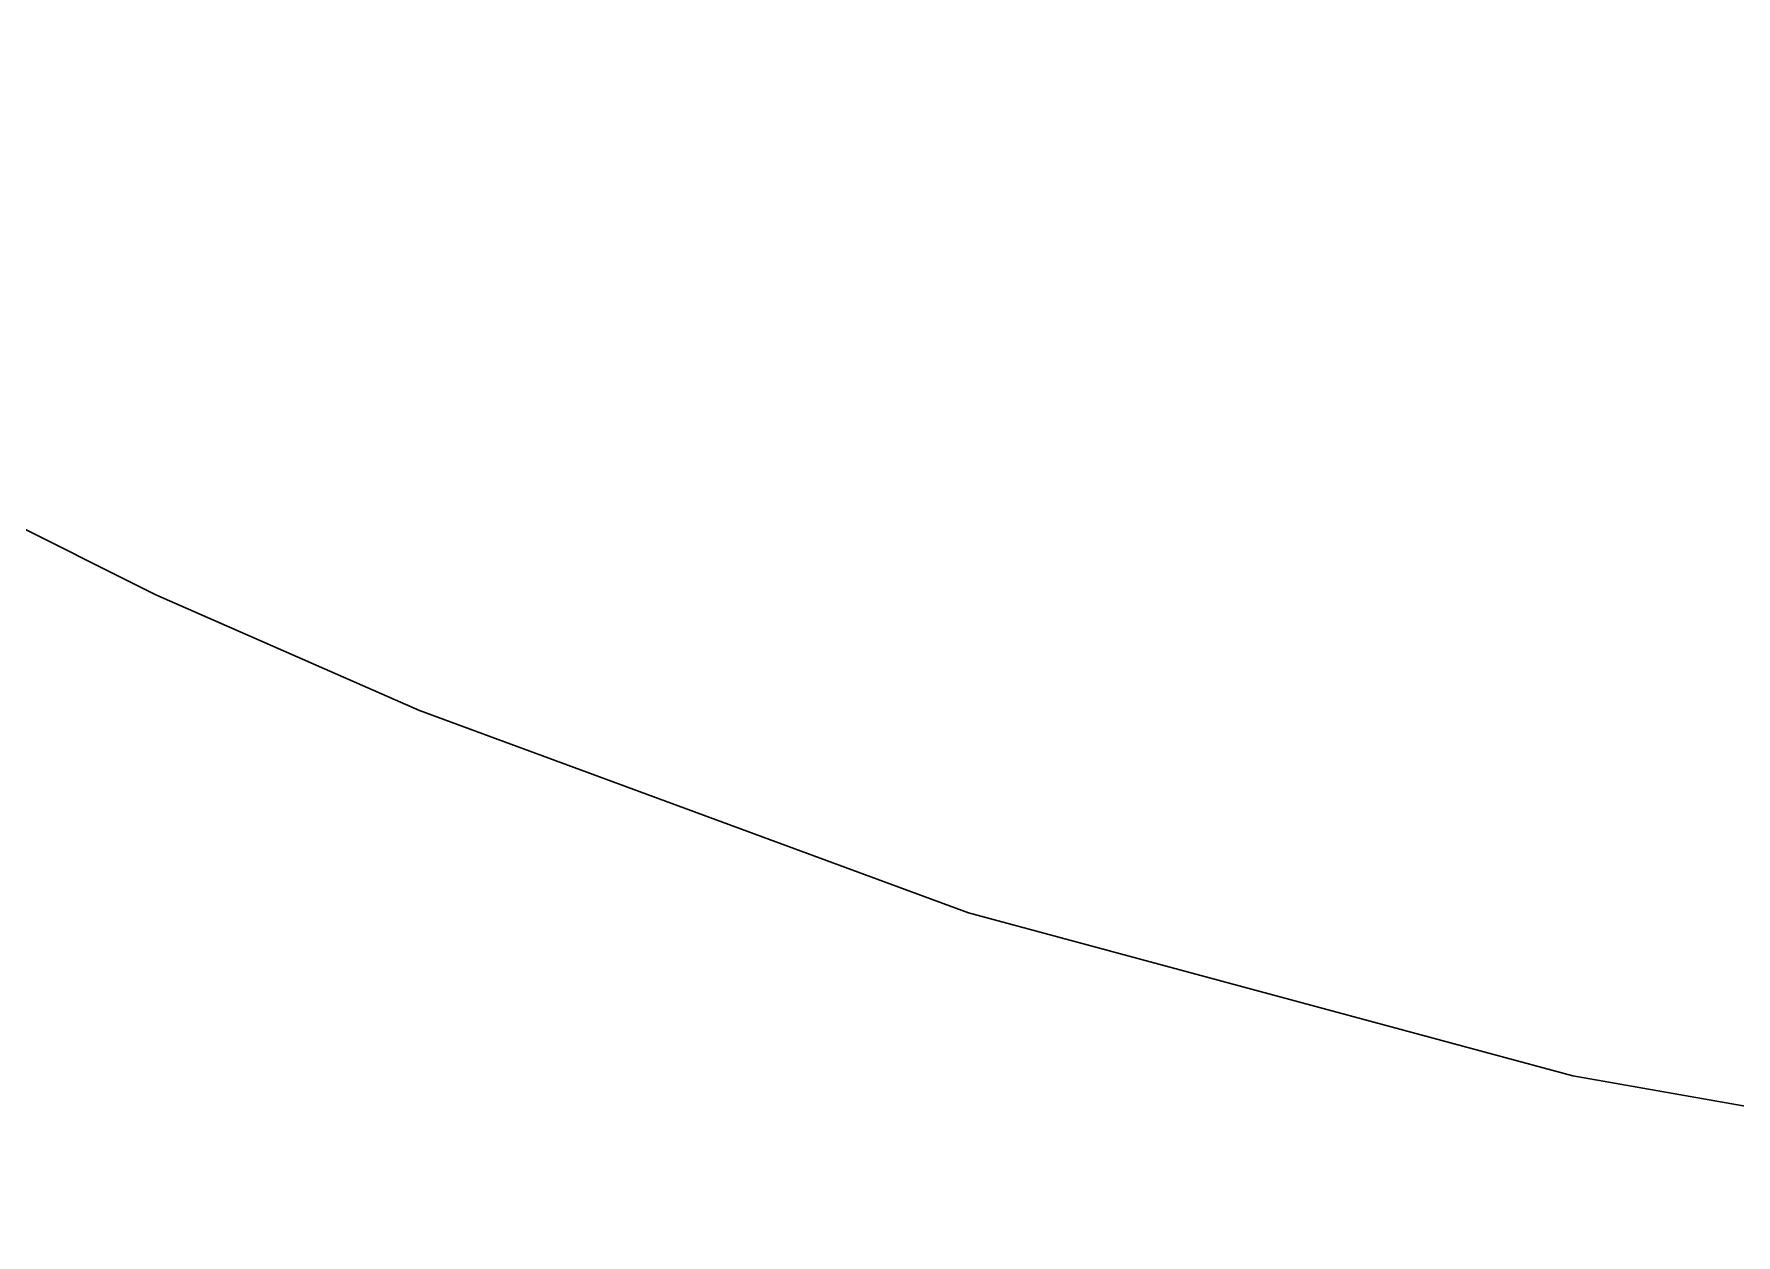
# Model space of a CAD drawing. Header units: millimetres. Extents: x -2893842 to -949497, y -1203244 to 262218.
# Drawn here: x -2282316 to -2278243, y -875200 to -872328 of the extents above; entities that cross this region are included whole.
import ezdxf

# ---------------------------------------------------------------- set-up
doc = ezdxf.new("R2010")
doc.units = ezdxf.units.MM
doc.layers.add('!!!_ Размеры', color=7, linetype='Continuous')
doc.layers.add('10_Границы покрытий и угодий', color=253, linetype='Continuous')

# ---------------------------------------------------------------- blocks, each defined once
blk = doc.blocks.new('Топо_07.04.17')
at = {"layer": '10_Границы покрытий и угодий', "color": 7, "linetype": 'Continuous', "lineweight": 30}
blk.add_lwpolyline([(-403867.7, -712745.6), (-410869.4, -715005), (-416269.9, -716532.9), (-420546.3, -717784.1), (-421775.7, -718111.5), (-423653.3, -718341.2), (-425363.1, -718463.9), (-427032.4, -718531.4), (-428703.1, -718521.3), (-429778.3, -718461.3), (-431466.5, -718259.4), (-432962.6, -717949.2), (-434237.1, -717572.3), (-435630.3, -717021.9), (-436881.3, -716393.3), (-437477.2, -716046.9), (-438285.8, -715521.3), (-438877, -715078.8), (-439471, -714559.6), (-439964.3, -714045.5), (-440466.6, -713402.9), (-440859.4, -712767.1), (-441140.2, -712219.7), (-441862.3, -710472.1)], dxfattribs=at)

msp = doc.modelspace()

# ---------------------------------------------------------------- block references
at = {"layer": '!!!_ Размеры', "color": 1, "lineweight": 0, "rotation": 6.471407436947433}
msp.add_blockref('Топо_07.04.17', (-1928038.79367, -112877.83782), dxfattribs=at)

doc.saveas('drawing.dxf')
